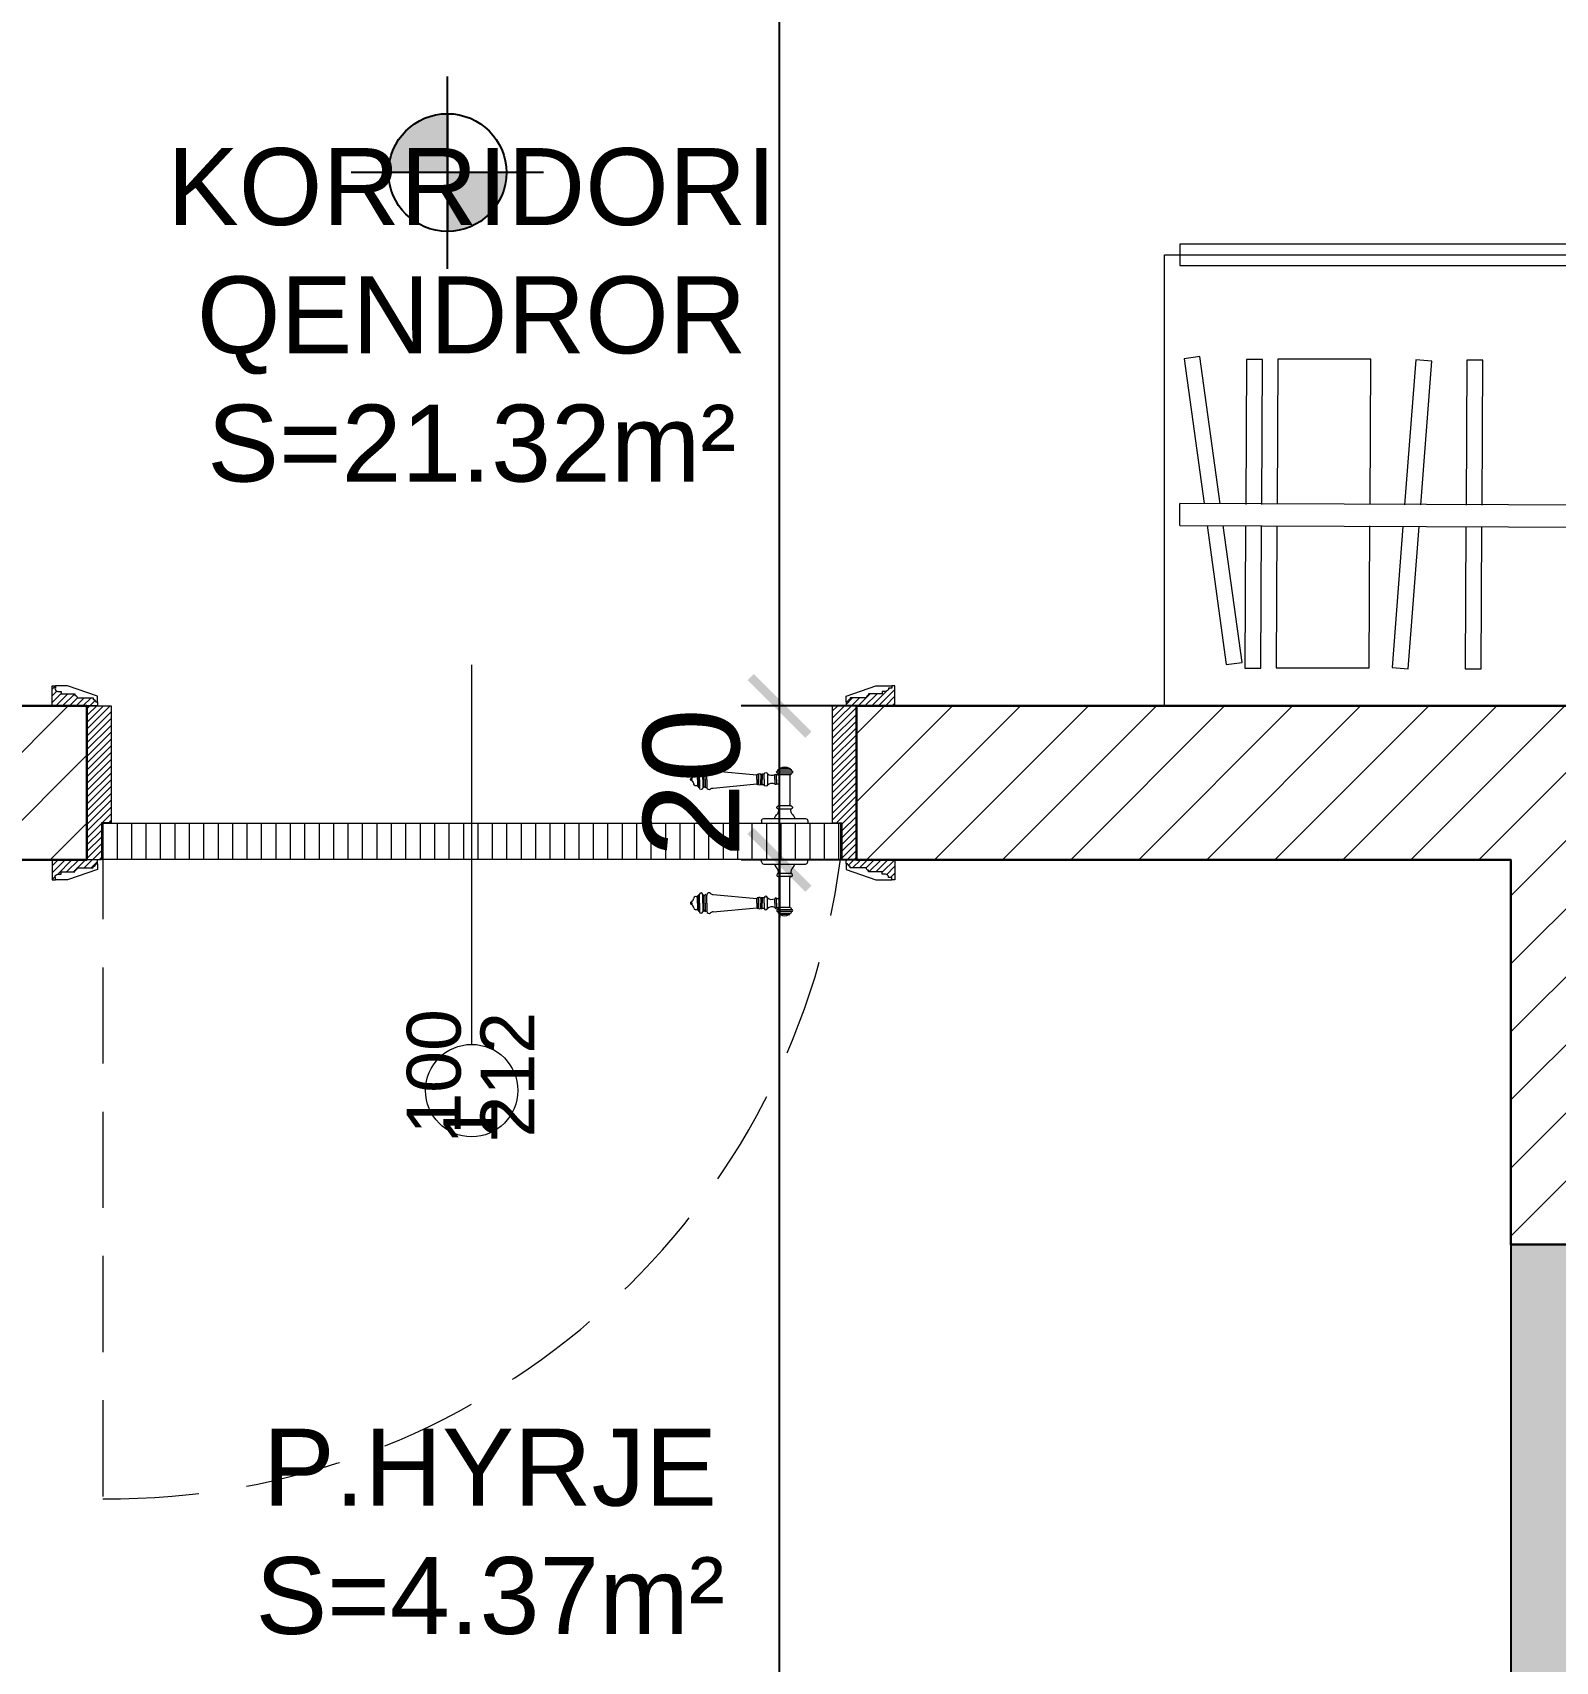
# Model space of a CAD drawing. Header units: centimetres. Extents: x 111832 to 117233, y -55119 to -48329.
# Drawn here: x 113667.3 to 113865.2, y -51586.5 to -51374.9 of the extents above; entities that cross this region are included whole.
import ezdxf

# ---------------------------------------------------------------- set-up
doc = ezdxf.new("R2010")
doc.units = ezdxf.units.CM
doc.header["$LTSCALE"] = 50
doc.header["$MEASUREMENT"] = 0
doc.linetypes.add('CACHE', pattern=[0.375, 0.25, -0.125])
doc.linetypes.add('CONTINU', pattern=[0])
doc.layers.get('0').update_dxf_attribs({"color": 8})
for name, color, linetype in [('BETON COUPE', 3, 'CONTINU'), ('BETON TRAME', 252, 'Continuous'), ('COTE 50ème', 1, 'Continuous'), ('NIVEAU', 170, 'Continuous')]:
    doc.layers.add(name, color=color, linetype=linetype)
doc.layers.add('DEMOL', color=7, linetype='Continuous', lineweight=60, true_color=0xe6ac00)
for name, color, linetype, lineweight in [('door', 44, 'Continuous', 5), ('MACONNERIE COUPE', 7, 'Continuous', 30), ('MACONNERIE HACHURE', 253, 'Continuous', 13), ('mobilimi', 8, 'Continuous', 9)]:
    doc.layers.add(name, color=color, linetype=linetype, lineweight=lineweight)
doc.styles.add('GENERATED_STYLE_1', font='arial.ttf')
doc.styles.add('RS_TEXT_1.50', font='arial.ttf', dxfattribs={"height": 12.5})
doc.styles.add('RS_TXT_50', font='arial.ttf', dxfattribs={"height": 12.5})
doc.dimstyles.new('RS_50CM_LINEAIRE', dxfattribs={"dimscale": 5, "dimtxt": 12.5, "dimasz": 1.5, "dimexe": 1, "dimexo": 2.5, "dimgap": 1, "dimtad": 1, "dimdec": 1, "dimrnd": 0.5, "dimdsep": 46, "dimtxsty": 'RS_TXT_50', "dimblk1": 'ARCHTICK', "dimblk2": 'ARCHTICK', "dimsah": 1, "dimcen": 2.5, "dimdle": 1, "dimclrt": 4, "dimadec": 0, "dimazin": 2, "dimtfac": 1, "dimtdec": 1, "dimtix": 1, "dimtmove": 2, "dimatfit": 3, "dimfxl": 1, "dimtolj": 1, "dimtzin": 0, "dimarcsym": 0})

# ---------------------------------------------------------------- blocks, each defined once
blk = doc.blocks.new('door900')
at = {"color": 0}
for p, q in [((-9.285499723176144, 67.71276434045467), (9.285499723176144, 67.71276434045467)), ((9.285499723176144, 65.21276434045467), (-9.285499723176144, 65.21276434045467)), ((-6.785499723181601, 71.4627643404474), (-6.785499723177054, 70.21276434045285)), ((-5.535499723177054, 71.46276434045285), (-6.785499723181601, 71.4627643404474)), ((-6.785499723177054, 70.21276434045285), (6.785499723176144, 70.21276434045285)), ((-5.535499723177054, 71.46276434045285), (5.535499723177054, 71.46276434045285)), ((5.535499723177054, 71.46276434045285), (6.785499723171597, 71.4627643404474)), ((6.785499723171597, 71.4627643404474), (6.785499723176144, 70.21276434045285)), ((22.50000000000728, 63.82744621770325), (22.50000000000273, 49.82129790567888)), ((26.50000000000273, 56.82437206168288), (26.50000000000273, 63.8274462176978)), ((26.50000000000273, 63.8274462176978), (29.08375511653867, 63.82744621770325)), ((26.50000000000273, 63.8274462176978), (29.08375511653867, 63.82744621770325)), ((29.08375511653867, 63.82744621770325), (29.08375511653867, 62.8005675992199)), ((92.83399291284786, 68.11265004267989), (36.19126959046116, 62.80056759921536)), ((101.2130467468287, 67.32395984730283), (103.2130467468187, 67.97362984738811)), ((101.2130467468232, 56.82437206167833), (101.2130467468287, 67.32395984730283)), ((103.2130467468187, 67.97362984738811), (103.2130467468187, 67.74015826514551)), ((103.2130467468296, 56.82437206168834), (103.2130467468187, 67.97362984738811)), ((106.5262847616641, 67.97362984738811), (105.4738921911639, 67.32146131955597)), ((105.4738921911685, 56.82437206168288), (105.4738921911639, 67.32146131955597)), ((106.526284761675, 56.82437206168834), (106.5262847616641, 67.97362984738811)), ((110.7262847616867, 67.97362984739812), (111.7786773322086, 67.32146131956688)), ((110.7262847616767, 56.82437206167833), (110.7262847616867, 67.97362984739812)), ((111.7786773322032, 56.82437206168288), (111.7786773322086, 67.32146131956688)), ((111.7786773322086, 66.15403410790532), (113.278677332205, 66.15403410789986)), ((113.2786773322096, 56.82437206168834), (113.278677332205, 66.15403410789986)), ((-6.785499723177054, 62.71276434045649), (-6.785499723181601, 24.02241026324737)), ((-6.785499723177054, 62.71276434045649), (6.785499723176144, 62.71276434045649)), ((8.736337378351891, 62.71276434045103), (6.785499723176144, 62.71276434045649)), ((6.785499723145222, 49.08812644161208), (6.785499723150679, 24.022410272446)), ((8.736337378351891, 50.93597978290563), (8.652516908218786, 50.93597978291109)), ((10.53549972317978, 56.82437206168834), (10.53549972316978, 62.54915016591258)), ((10.53549972317978, 56.82437206168834), (10.53549972316978, 51.09959395744409)), ((12.73509367235602, 56.82437206168288), (12.73509367235602, 62.54915015437291)), ((12.73509367235602, 56.82437206168288), (12.73509367235056, 51.09959396899831)), ((26.50000000000273, 56.82437206168288), (26.50000000000273, 49.82129790566796)), ((26.50000000000273, 49.82129790566796), (29.08375511653867, 49.82129790567342)), ((26.50000000000273, 49.82129790566796), (29.08375511653867, 49.82129790567342)), ((29.08375511653412, 62.80054264028513), (29.08375511652866, 56.82437206167833)), ((29.08375511653867, 50.84822637988691), (29.08375511652866, 56.82437206167833)), ((29.08375511653867, 50.84817652415768), (29.08375511653867, 49.82129790567342)), ((29.08375511653867, 49.82129790567342), (29.08375511653867, 49.82129790567342)), ((31.13751235350628, 62.8005675992199), (31.13751235349628, 56.82437206167833)), ((31.13751235350628, 50.84817652415768), (31.13751235349628, 56.82437206167833)), ((34.13751235349355, 56.82437206168288), (34.13751235349355, 62.80056759921536)), ((34.13751235349355, 62.80056759921536), (34.13751235349355, 56.82437206168288)), ((34.13751235349355, 50.84817652415222), (34.13751235349355, 56.82437206168288)), ((34.13751235349355, 56.82437206168288), (34.13751235349355, 50.84817652415222)), ((36.19126959046207, 56.82437206168288), (36.19126959046116, 62.80056759921536)), ((36.19126959046207, 56.82437206168288), (36.19126959046207, 50.84817652415222)), ((92.83399291284786, 45.53609408068587), (36.19126959046207, 50.84817652415222)), ((101.2130467468232, 56.82437206167833), (101.2130467468241, 46.32478427606839)), ((101.2130467468241, 46.32478427606839), (103.2130467468187, 45.67511427596855)), ((103.2130467468296, 56.82437206168834), (103.2130467468296, 46.27179018377865)), ((103.2130467468241, 45.90858585822571), (103.2130467468187, 45.67511427596855)), ((105.4738921911685, 56.82437206168288), (105.4738921911739, 46.32728280380979)), ((106.5262847616641, 45.67511427596855), (105.4738921911639, 46.3272828038007)), ((106.526284761675, 56.82437206168834), (106.5262847616641, 45.67511427596855)), ((110.7262847616767, 56.82437206167833), (110.7262847616867, 45.67511427597856)), ((110.7262847616867, 45.67511427597856), (111.7786773321977, 46.3272828038007)), ((111.7786773322032, 56.82437206168288), (111.7786773321977, 46.3272828038007)), ((111.7786773321977, 47.49471001546044), (113.278677332205, 47.4947100154659)), ((113.2786773322096, 56.82437206168834), (113.278677332205, 47.4947100154659)), ((120.5213133279221, 56.82437206168834), (120.5213133279176, 58.61525340795743)), ((120.5213133279221, 56.82437206168834), (120.5213133279176, 55.03349071541015)), ((-8.347589395106297, 22.32241484753104), (8.347589395120849, 22.32241484753649)), ((-30.00000000001, 2.999999999992724), (-30, 0)), ((30, 0), (-30, 0)), ((27.00000000000728, 5.999999999996362), (-27.00000000000273, 5.999999999990905)), ((-8.34758939510084, 18.32241484753649), (8.347589395116302, 18.32241484753104)), ((30, 3.000000000003638), (30, 0))]:
    blk.add_line(p, q, dxfattribs=at)
for centre, radius, start, end in [((-9.285499723181601, 66.46276434044921), 1.25, 89.99999999978505, 269.999999999785), ((-6.780470553868327, 67.70773517114685), 2.505034217662288, 90.11502851643604, 179.8849714834727), ((-6.78047055387924, 65.2177935097634), 2.505034217662288, 180.1150285164751, 269.8849714836356), ((-5.456968210637569e-12, 64.00637802466008), 9.286520019667458, 53.41040895575896, 126.5895910440119), ((6.78047055387924, 67.70773517114685), 2.505034217662288, 0.1150285164751444, 89.8849714836356), ((6.780470553868327, 65.2177935097634), 2.505034217662288, 270.115028516436, 359.8849714834727), ((9.285499723170688, 66.46276434045012), 1.25, 269.999999999785, 89.99999999978505), ((11.63529669775016, 62.54894713004069), 1.099796993323537, 0.01057695158339848, 179.9894230482082), ((16.66680270235247, 70.45103467341323), 8.825990864717637, 243.5466239786049, 311.3694125343657), ((24.49999999999181, 63.68243879618421), 2.00524989771637, 4.146900324439023, 175.8530996751424), ((30.11063373501747, 62.80056759920444), 1.026878618482442, 2.605510395054913e-10, 180.0013926094545), ((32.63751235349264, 62.80056759920444), 1.476195537529748, 2.08440831604393e-10, 180.0000000002084), ((35.1643909719678, 62.80056759920444), 1.026878618482442, 2.605510395054913e-10, 180.0000000001563), ((93.11027009681675, 72.50099817818409), 4.397036324698803, 266.3975847269235, 315.6468331343461), ((98.32222912450288, 67.40540978926765), 2.891964837015649, 358.386095489135, 135.6468331343461), ((104.3486079428685, 67.55855610236722), 1.149990684957992, 170.9140341490689, 348.1019404226767), ((108.6262847616754, 67.97362984739266), 2.100000000000364, 2.605510395054913e-10, 180.0000000001563), ((115.4725163505027, 62.46684932231983), 2.84333672994199, 13.45677407025953, 140.4952640486832), ((8.694427143283065, 49.02651834437074), 1.909921321166609, 88.7426328451294, 178.151496427214), ((8.635037403286333, 64.85851658830143), 2.148142079592287, 272.7029005254295, 297.6142481870546), ((8.635037403281785, 48.79022753504978), 2.148142079592287, 62.38575181249673, 87.29709947475273), ((9.97577731706042, 62.51285914865912), 0.5608976825121981, 3.709724643179862, 127.9634190973393), ((9.975777317054963, 51.13588497471392), 0.5608976825121981, 232.0365809029687, 356.2902753571334), ((11.63529669775562, 51.09979699332143), 1.099796993323537, 180.0105769515834, 359.9894230482082), ((16.66680270234701, 43.19770944994889), 8.825990864716415, 48.63058746577654, 116.4533760212786), ((24.49999999999272, 49.96630532717245), 2.005249897716403, 184.146900324439, 355.8530996751423), ((30.11063373502748, 50.84817652415222), 1.026878618482442, 179.9972182470965, 1.563306237032948e-10), ((32.63751235349173, 50.84817652414222), 1.476195537529748, 180.0000000002084, 2.08440831604393e-10), ((32.63751235349264, 62.80056759920444), 1.476195537529748, 1.563306237032948e-10, 2.08440831604393e-10), ((35.16439097197781, 50.84817652415222), 1.026878618482442, 180.0000000002605, 1.563306237032948e-10), ((93.11027009681129, 41.14774594518803), 4.397036324698803, 44.35316686586579, 93.60241527341134), ((98.32222912449743, 46.24333433410538), 2.891964837015649, 224.3531668658658, 1.613904511125605), ((104.3486079428585, 46.09018802098035), 1.149990684957992, 11.89805957753534, 189.0859658506142), ((108.6262847616699, 45.67511427597856), 2.100000000000364, 180.0000000002605, 1.563306237032948e-10), ((115.4725163505072, 51.18189480104229), 2.84333672994199, 219.5047359509873, 346.5432259293108), ((127.8975216528715, 65.18161544661871), 9.87550300875637, 191.9991449855419, 221.6757422700475), ((127.897521652877, 48.46712867674432), 9.87550300875637, 138.3242577299524, 168.0008550146164), ((120.5213133279121, 56.82437206167924), 1.790881346270908, 2.08440831604393e-10, 89.99999999978505), ((120.5213133279121, 56.82437206167924), 1.790881346270908, 269.999999999785, 2.08440831604393e-10), ((-8.347589395116302, 20.32241484752649), 2, 89.99999999978505, 269.999999999785), ((-8.49866074786405, 24.02891431885291), 1.713173371042532, 275.0590375105622, 359.7824762931518), ((8.498660747859503, 24.02891431884746), 1.713173371042532, 180.2175237064833, 264.9409624892886), ((8.347589395110845, 20.32241484753104), 2, 269.999999999785, 89.99999999978505), ((-26.99999999999727, 3.000000000003638), 3, 89.99999999978505, 180.0000000002084), ((-6.785499723181601, 6.000000000001819), 6, 130.5908474624641, 180.0000000002084), ((-16.56700278083463, 16.56475492574646), 8.405243887357722, 314.3689481486097, 12.07047553649747), ((16.56700278082462, 16.56475492575555), 8.405243887357722, 167.9295244636608, 225.6310518517308), ((6.785499723170688, 6.000000000001819), 6, 2.08440831604393e-10, 49.40915253775632), ((26.99999999999181, 2.999999999989086), 3, 2.08440831604393e-10, 89.99999999978505)]:
    blk.add_arc(centre, radius, start, end, dxfattribs=at)
blk = doc.blocks.new('NIVEAU')
for p, q in [((0, 7.65), (0, -7.65)), ((7.65, 0), (-7.65, 0))]:
    blk.add_line(p, q)
at = {"const_width": 7.65}
for points in [[(0, 3.825, 0.414213562373095), (-3.825, 0)], [(0, -3.825, 0.414213562373095), (3.825, 0)]]:
    blk.add_lwpolyline(points, format="xyb", dxfattribs=at)
blk.add_circle((0, 0), 7.65)
blk = doc.blocks.new('_ArchTick')
at = {"color": 0, "linetype": 'ByBlock', "const_width": 0.15}
blk.add_lwpolyline([(-0.5, -0.5), (0.5, 0.5)], dxfattribs=at)
blk = doc.blocks.new('*D977')
at = {"layer": 'COTE 50ème', "color": 0, "lineweight": -2, "ltscale": 0.5, "transparency": 16777216}
for p, q in [((113764.3616299088, -51992.36234430717), (113764.3616299088, -51477.36235682413)), ((113789.6414026374, -51482.36235682413), (113759.3616299088, -51482.36235682413)), ((113753.3380944423, -51987.36234430717), (113769.3616299088, -51987.36234430717))]:
    blk.add_line(p, q, dxfattribs=at)
at = {"layer": 'Defpoints', "color": 0, "ltscale": 0.5, "transparency": 16777216}
for p in [(113764.3616299088, -51482.36235682413), (113802.1414026374, -51482.36235682413), (113740.8380944423, -51987.36234430717)]:
    blk.add_point(p, dxfattribs=at)
at = {"layer": 'COTE 50ème', "color": 0, "lineweight": -2, "ltscale": 0.5, "transparency": 16777216, "xscale": 7.5, "yscale": 7.5, "zscale": 7.5}
for p, rotation in [((113764.3616299088, -51482.36235682413), 90), ((113764.3616299088, -51987.36234430717), 270)]:
    blk.add_blockref('_ArchTick', p, dxfattribs=dict(at, rotation=rotation))
at = {"layer": 'COTE 50ème', "color": 4, "ltscale": 0.5, "transparency": 16777216, "insert": (113752.9794675622, -51734.86235056567), "char_height": 12.5, "attachment_point": 5, "rotation": 90, "style": 'RS_TXT_50'}
blk.add_mtext('\\A1;505', dxfattribs=at)
blk = doc.blocks.new('*D978')
at = {"layer": 'COTE 50ème', "color": 0, "lineweight": -2, "ltscale": 0.5, "transparency": 16777216}
for p, q in [((113764.3616299088, -51462.36235682413), (113764.3616299088, -51454.86235682413)), ((113789.6414026374, -51462.36235682413), (113759.3616299088, -51462.36235682413)), ((113764.3616299088, -51482.36235682413), (113764.3616299088, -51462.36235682413)), ((113789.6414026374, -51482.36235682413), (113759.3616299088, -51482.36235682413)), ((113764.3616299088, -51482.36235682413), (113764.3616299088, -51489.86235682413))]:
    blk.add_line(p, q, dxfattribs=at)
at = {"layer": 'Defpoints', "color": 0, "ltscale": 0.5, "transparency": 16777216}
for p in [(113764.3616299088, -51462.36235682413), (113802.1414026374, -51462.36235682413), (113802.1414026374, -51482.36235682413)]:
    blk.add_point(p, dxfattribs=at)
at = {"layer": 'COTE 50ème', "color": 0, "lineweight": -2, "ltscale": 0.5, "transparency": 16777216, "xscale": 7.5, "yscale": 7.5, "zscale": 7.5}
for p, rotation in [((113764.3616299088, -51462.36235682413), 270), ((113764.3616299088, -51482.36235682413), 90)]:
    blk.add_blockref('_ArchTick', p, dxfattribs=dict(at, rotation=rotation))
at = {"layer": 'COTE 50ème', "color": 4, "ltscale": 0.5, "transparency": 16777216, "insert": (113752.9794675623, -51472.36235682415), "char_height": 12.5, "attachment_point": 5, "rotation": 90, "style": 'RS_TXT_50'}
blk.add_mtext('\\A1;20', dxfattribs=at)
blk = doc.blocks.new('*D979')
at = {"layer": 'COTE 50ème', "color": 0, "lineweight": -2, "ltscale": 0.5, "transparency": 16777216}
for p, q in [((113764.3616299089, -51467.36235682413), (113764.3616299089, -51187.36234430718)), ((113762.172098324, -51192.36234430718), (113769.3616299089, -51192.36234430718)), ((113789.6414026374, -51462.36235682413), (113759.3616299089, -51462.36235682413))]:
    blk.add_line(p, q, dxfattribs=at)
at = {"layer": 'Defpoints', "color": 0, "ltscale": 0.5, "transparency": 16777216}
for p in [(113749.672098324, -51192.36234430718), (113764.3616299089, -51192.36234430718), (113802.1414026374, -51462.36235682413)]:
    blk.add_point(p, dxfattribs=at)
at = {"layer": 'COTE 50ème', "color": 0, "lineweight": -2, "ltscale": 0.5, "transparency": 16777216, "xscale": 7.5, "yscale": 7.5, "zscale": 7.5}
for p, rotation in [((113764.3616299089, -51192.36234430718), 90), ((113764.3616299089, -51462.36235682413), 270)]:
    blk.add_blockref('_ArchTick', p, dxfattribs=dict(at, rotation=rotation))
at = {"layer": 'COTE 50ème', "color": 4, "ltscale": 0.5, "transparency": 16777216, "insert": (113752.9794675623, -51327.36235056567), "char_height": 12.5, "attachment_point": 5, "rotation": 90, "style": 'RS_TXT_50'}
blk.add_mtext('\\A1;270', dxfattribs=at)

msp = doc.modelspace()

# ---------------------------------------------------------------- hatches: boundary and pattern name
at = {"layer": 'BETON TRAME', "transparency": 33554559}
h = msp.add_hatch(color=256, dxfattribs=at)
h.dxf.hatch_style = 1
h.paths.add_polyline_path([(113494.3671016337, -51297.362359276), (113459.3671016337, -51297.362359276), (113459.3671016337, -50822.36234430716), (113989.3671016337, -50822.36234430716), (113989.3671016337, -51297.362359276), (113954.3671016337, -51297.362359276), (113954.3671016337, -50862.36234430716), (113744.3671016337, -50862.36234430716), (113744.3671016337, -51192.36234430716), (113704.3671016337, -51192.36234430716), (113704.3671016337, -50862.36234430716), (113494.3671016337, -50862.36234430716)])
h.paths.add_polyline_path([(113859.3671016337, -52037.36234430714), (113884.3671016337, -52037.36234430714), (113884.3671016337, -51532.36234430716), (113859.3671016337, -51532.36234430716)])
h.paths.add_polyline_path([(113564.3671016337, -52037.36234430716), (113589.3671016337, -52037.36234430716), (113589.3671016337, -51532.36234430716), (113564.3671016337, -51532.36234430716)])
h.paths.add_polyline_path([(113994.3670893612, -52012.36234430714), (113884.3671016337, -52012.36234430714), (113884.3671016337, -52037.36234430714), (113994.3670893612, -52037.36234430714)])
h.paths.add_polyline_path([(114454.3669292695, -52012.36234430716), (114354.3669283009, -52012.36234430716), (114354.3669283009, -52037.36234430716), (114454.3669292695, -52037.36234430716)])
h.paths.add_polyline_path([(114694.3668654358, -51947.36234430716), (114719.3668654358, -51947.36234430716), (114719.3668654358, -52037.36234430716), (114694.3668654358, -52037.36234430716)])
h.paths.add_polyline_path([(114719.3675878433, -51527.36226781471), (114694.3675878433, -51527.36226781471), (114694.3680740529, -51670.47383722496), (114719.3680740529, -51670.47383722496)])
h.paths.add_polyline_path([(114719.3680740528, -51207.36229019619), (114694.3680740528, -51207.36229019619), (114694.3680740528, -51347.36226781471), (114719.3680740528, -51347.36226781471)])
h.paths.add_polyline_path([(114719.3671020903, -50960.36234330089), (114639.367473248, -50960.36234430716), (114639.367473248, -50985.36234330089), (114694.3671020903, -50985.36234330089), (114694.3671020903, -51012.36234821803), (114719.3671020903, -51012.36234821803)])
h.paths.add_polyline_path([(114354.3669283009, -50960.36234430716), (114284.3671016337, -50960.36234430716), (114284.3671016337, -50985.36234430716), (114354.3669283009, -50985.36234430716)])
h.paths.add_polyline_path([(114199.3671016337, -50960.36234430714), (114184.3671016337, -50960.36234430714), (114184.3671016337, -50985.36234430714), (114199.3671016337, -50985.36234430714)])
h.paths.add_polyline_path([(113249.2557005955, -50960.36234430716), (113264.3671016337, -50960.36234430716), (113264.3671016337, -50985.36234430716), (113249.2557005955, -50985.36234430716)])
h.paths.add_polyline_path([(113094.3672749666, -50960.36234430716), (113164.3671016338, -50960.36234430716), (113164.3671016338, -50985.36234430716), (113094.3672749666, -50985.36234430716)])
h.paths.add_polyline_path([(112729.3671011772, -50960.36234330089), (112809.3667300195, -50960.36234430716), (112809.3667300195, -50985.36234330089), (112754.3671011772, -50985.36234330089), (112754.3671011772, -51032.3623266561), (112729.3671011772, -51032.3623266561)])
h.paths.add_polyline_path([(112729.3661292147, -51207.36229019619), (112754.3661292147, -51207.36229019619), (112754.3661292147, -51347.36226781471), (112729.3661292147, -51347.36226781471)])
h.paths.add_polyline_path([(112754.3673378317, -51947.36234430716), (112729.3673378317, -51947.36234430716), (112729.3673378317, -52037.36234430716), (112754.3673378317, -52037.36234430716)])
h.paths.add_polyline_path([(112994.3672759352, -52012.36233969797), (112994.367273998, -52037.36233964043), (113094.3672749666, -52037.36234430716), (113094.3672749666, -52012.3623442496)])
h.paths.add_polyline_path([(113564.3671016338, -52012.36234430714), (113454.3671139063, -52012.36234430714), (113454.3671139063, -52037.36234430714), (113564.3671016338, -52037.36234430714)])
h.paths.add_polyline_path([(112729.3666154242, -51527.36226781471), (112754.3666154242, -51527.36226781471), (112754.3661292146, -51670.47383722496), (112729.3661292146, -51670.47383722496)])
h.paths.add_polyline_path([(112919.3671016336, -51587.36214723359), (112979.3671016336, -51587.36214723359), (112979.3671016336, -51612.36214723359), (112919.3671016336, -51612.36214723359)])
h.paths.add_polyline_path([(113104.3671016338, -51587.36234434071), (113164.3671016338, -51587.36234434071), (113164.3671016338, -51612.36234434071), (113104.3671016338, -51612.36234434071)])
h.paths.add_polyline_path([(114344.3671016337, -51587.36234434071), (114284.3671016337, -51587.36234434071), (114284.3671016337, -51612.36234434071), (114344.3671016337, -51612.36234434071)])
h.paths.add_polyline_path([(114529.3671016338, -51587.36214723359), (114469.3671016338, -51587.36214723359), (114469.3671016338, -51612.36214723359), (114529.3671016338, -51612.36214723359)])
at = {"layer": 'door'}
h = msp.add_hatch(dxfattribs=at)
h.set_pattern_fill('ANSI31', color=256, scale=5, angle=1080)
h.set_pattern_definition([(44.99999999999989, (-32414.89033388675, 2095.180597459235), (-0.4419417382415918, 0.4419417382415926), [])])
edge = h.paths.add_edge_path()
edge.add_line((113670.6147208273, -51460.47663087287), (113671.0337684463, -51460.47663087287))
edge.add_line((113671.0337684463, -51460.47663087287), (113671.0337684463, -51460.79091658714))
edge.add_line((113671.0337684463, -51460.79091658714), (113672.7956732082, -51460.79091658714))
edge.add_line((113672.7956732082, -51460.79091658714), (113672.7956732082, -51461.00044039666))
edge.add_arc((113672.7956732082, -51461.31472611096), 0.3142857142956927, 0, 90, ccw=False)
edge.add_line((113673.1099589225, -51461.31472611096), (113675.2051970178, -51461.31472611096))
edge.add_line((113675.2051970178, -51461.31472611096), (113675.2051970178, -51461.52424992048))
edge.add_arc((113675.2051970178, -51461.83853563476), 0.3142857142811408, 2.65288235823391e-09, 90.00000000265288, ccw=False)
edge.add_line((113675.5194827321, -51461.83853563474), (113675.7290065415, -51461.83853563474))
edge.add_line((113675.7290065415, -51461.83853563474), (113675.7290065415, -51462.36234515859))
edge.add_line((113675.7290065415, -51462.36234515859), (113669.8670969947, -51462.36234327662))
edge.add_line((113669.8670969947, -51462.36234327662), (113669.8670969947, -51459.74329565756))
edge.add_line((113669.8670969947, -51459.74329565756), (113670.2766255892, -51459.74329753953))
edge.add_line((113670.2766255892, -51459.74329753953), (113670.2766255892, -51460.0575832538))
edge.add_line((113670.2766255892, -51460.0575832538), (113670.1956732082, -51460.0575832538))
edge.add_arc((113670.6147208273, -51460.05758325382), 0.419047619056073, 179.9999999980103, 269.9999999980104)
h.paths.add_polyline_path([(113674.3671016337, -51462.36234515859), (113677.5099587766, -51462.36234515859), (113677.5099590713, -51477.54330736495), (113676.2528162141, -51477.54330736495), (113676.2528162141, -51482.36235498398), (113674.3671019284, -51482.36235498398)])
edge = h.paths.add_edge_path()
edge.add_line((113670.614720976, -51484.2480692697), (113671.0337685951, -51484.2480692697))
edge.add_line((113671.0337685951, -51484.2480692697), (113671.0337685951, -51483.93378355543))
edge.add_line((113671.0337685951, -51483.93378355543), (113672.795673357, -51483.93378355543))
edge.add_line((113672.795673357, -51483.93378355543), (113672.795673357, -51483.72425974591))
edge.add_arc((113672.795673357, -51483.40997403162), 0.3142857142956927, 270, 360)
edge.add_line((113673.1099590713, -51483.40997403162), (113675.2051971665, -51483.40997403162))
edge.add_line((113675.2051971665, -51483.40997403162), (113675.2051971665, -51483.2004502221))
edge.add_arc((113675.2051971665, -51482.88616450781), 0.3142857142811408, 269.9999999973471, 359.9999999973471)
edge.add_line((113675.5194828808, -51482.88616450783), (113675.7290066903, -51482.88616450783))
edge.add_line((113675.7290066903, -51482.88616450783), (113675.7290066903, -51482.36235498398))
edge.add_line((113675.7290066903, -51482.36235498398), (113669.8670971435, -51482.36235686595))
edge.add_line((113669.8670971435, -51482.36235686595), (113669.8670971435, -51484.98140448501))
edge.add_line((113669.8670971435, -51484.98140448501), (113670.276625738, -51484.98140260304))
edge.add_line((113670.276625738, -51484.98140260304), (113670.276625738, -51484.66711688877))
edge.add_line((113670.276625738, -51484.66711688877), (113670.195673357, -51484.66711688877))
edge.add_arc((113670.6147209761, -51484.66711688876), 0.419047619056073, 90.00000000198958, 180.0000000019897, ccw=False)
h = msp.add_hatch(dxfattribs=at)
h.set_pattern_fill('ANSI31', color=256, scale=5, angle=1080)
h.set_pattern_definition([(44.99999999999989, (-32422.89033376539, 2095.180598651328), (-0.4419417382415918, 0.4419417382415926), [])])
h.paths.add_polyline_path([(113774.3671014859, -51462.36233801415), (113771.224244343, -51462.36233801415), (113771.2242445736, -51477.54330855704), (113772.4813874308, -51477.54330855704), (113772.4813874308, -51482.36235617608), (113774.3671017165, -51482.36235617608)])
edge = h.paths.add_edge_path()
edge.add_line((113778.1194828043, -51460.47662372843), (113777.7004351854, -51460.47662372843))
edge.add_line((113777.7004351854, -51460.47662372843), (113777.7004351854, -51460.7909094427))
edge.add_line((113777.7004351854, -51460.7909094427), (113775.9385304234, -51460.7909094427))
edge.add_line((113775.9385304234, -51460.7909094427), (113775.9385304234, -51461.00043325222))
edge.add_arc((113775.9385304234, -51461.31471896652), 0.3142857142956927, 90, 180)
edge.add_line((113775.6242447091, -51461.31471896652), (113773.5290066139, -51461.31471896652))
edge.add_line((113773.5290066139, -51461.31471896652), (113773.5290066139, -51461.52424277604))
edge.add_arc((113773.5290066139, -51461.83852849032), 0.3142857142811408, 89.99999999734712, 179.9999999973471)
edge.add_line((113773.2147208996, -51461.83852849031), (113773.0051970901, -51461.83852849031))
edge.add_line((113773.0051970901, -51461.83852849031), (113773.0051970901, -51462.36233801415))
edge.add_line((113773.0051970901, -51462.36233801415), (113779.3671066369, -51462.36233613218))
edge.add_line((113779.3671066369, -51462.36233613218), (113779.3671066369, -51459.74328851313))
edge.add_line((113779.3671066369, -51459.74328851313), (113778.9575780425, -51459.7432903951))
edge.add_line((113778.9575780425, -51459.7432903951), (113778.9575780425, -51460.05757610936))
edge.add_line((113778.9575780425, -51460.05757610936), (113778.5385304234, -51460.05757610936))
edge.add_arc((113778.1194828044, -51460.05757610935), 0.4190476190851768, 269.99999999801037, 359.99999999801037, ccw=False)
edge = h.paths.add_edge_path()
edge.add_line((113778.119482889, -51484.24807046179), (113777.70043527, -51484.24807046179))
edge.add_line((113777.70043527, -51484.24807046179), (113777.70043527, -51483.93378474753))
edge.add_line((113777.70043527, -51483.93378474753), (113775.9385305081, -51483.93378474753))
edge.add_line((113775.9385305081, -51483.93378474753), (113775.9385305081, -51483.724260938))
edge.add_arc((113775.9385305081, -51483.40997522371), 0.3142857142956927, 180, 270, ccw=False)
edge.add_line((113775.6242447938, -51483.40997522371), (113773.5290066986, -51483.40997522371))
edge.add_line((113773.5290066986, -51483.40997522371), (113773.5290066986, -51483.20045141419))
edge.add_arc((113773.5290066986, -51482.88616569991), 0.3142857142811408, 180.0000000026529, 270.0000000026529, ccw=False)
edge.add_line((113773.2147209843, -51482.88616569992), (113773.0051971748, -51482.88616569992))
edge.add_line((113773.0051971748, -51482.88616569992), (113773.0051971748, -51482.36235617608))
edge.add_line((113773.0051971748, -51482.36235617608), (113779.3671067216, -51482.36235805805))
edge.add_line((113779.3671067216, -51482.36235805805), (113779.3671067216, -51484.9814056771))
edge.add_line((113779.3671067216, -51484.9814056771), (113778.9575781272, -51484.98140379513))
edge.add_line((113778.9575781272, -51484.98140379513), (113778.9575781272, -51484.66711808086))
edge.add_line((113778.9575781272, -51484.66711808086), (113778.5385305081, -51484.66711808086))
edge.add_arc((113778.119482889, -51484.66711808088), 0.4190476190851768, 1.989662483318153e-09, 90.00000000198968)
h = msp.add_hatch(dxfattribs=at)
h.set_pattern_fill('ANSI31', color=256, scale=15, angle=584.9999999999999)
h.set_pattern_definition([(270, (161085.8247384024, 46142.61303898417), (1.875, -1.358785974253029e-15), [])])
h.paths.add_polyline_path([(113676.4623400237, -51477.59568831732), (113772.2718638415, -51477.59568950941), (113772.2718638415, -51482.3099752237), (113676.4623400237, -51482.30997403161)])
at = {"layer": 'MACONNERIE HACHURE'}
h = msp.add_hatch(dxfattribs=at)
h.set_pattern_fill('ANSI31', color=256, scale=50, style=0)
h.set_pattern_definition([(45, (0, 5835.283011260326), (-4.419417382415921, 4.419417382415922), [])])
h.paths.add_polyline_path([(114184.3671016337, -50957.36234430716), (114184.3671016337, -50947.36234430716), (114284.3671016337, -50947.36234430716), (114284.3671016337, -50997.36234430716), (114184.3671016337, -50997.36234430716), (114184.3671016337, -50987.36234430716), (114269.3671016338, -50987.36234430716), (114269.3671016338, -50957.36234430716)])
h.paths.add_polyline_path([(112729.3673378317, -52037.3623351611), (112649.3668889378, -52037.3623351611), (112649.3668889378, -52012.36234430714), (112729.3673378317, -52012.36234430714)])
h.paths.add_polyline_path([(114719.3668654358, -52037.3623351611), (114799.3673143297, -52037.3623351611), (114799.3673143297, -52012.36234430714), (114719.3668654358, -52012.36234430714)])
h.paths.add_polyline_path([(114799.3672239947, -52012.36234430714), (114824.3672239947, -52012.36234430714), (114824.3672243166, -51972.36226895564), (114799.3672243166, -51972.36226895564)])
h.paths.add_polyline_path([(114694.3668654358, -51940.47383722496), (114719.3668654358, -51940.47383722496), (114719.3668654358, -51947.36234430716), (114694.3668654358, -51947.36234430716)])
h.paths.add_polyline_path([(112729.3673378317, -51940.47383722496), (112754.3673378317, -51940.47383722496), (112754.3673378317, -51947.36234430716), (112729.3673378317, -51947.36234430716)])
h.paths.add_polyline_path([(113757.3671016337, -50822.36234430716), (113757.3671016337, -50707.36234430714), (113691.3671016337, -50707.36234430714), (113691.3671016337, -50822.36234430716), (113711.3671016337, -50822.36234430716), (113711.3671016337, -50727.36234430714), (113737.3671016337, -50727.36234430714), (113737.3671016337, -50822.36234430716)])
h.paths.add_polyline_path([(113459.3671682005, -50332.36234430714), (113394.3671505836, -50332.36234430714), (113394.3670986797, -50472.36247160062), (113419.3671646964, -50472.36247160062), (113419.3671518216, -50357.36234430714), (113459.3671674555, -50357.36234564825)])
h.paths.add_polyline_path([(113989.3670998456, -50332.36234430714), (114054.3670200968, -50332.36233425514), (114054.3670200968, -50472.36246154862), (114029.367005984, -50472.36246154862), (114029.3670188589, -50357.36233425514), (113989.3671005907, -50357.36234564825)])
h.paths.add_polyline_path([(114459.367473248, -50960.36234430716), (114354.3669320262, -50960.36234430716), (114354.3669320262, -50985.36234430716), (114459.367473248, -50985.36234430716)])
h.paths.add_polyline_path([(112989.3667300195, -50960.36234430716), (113094.3672712413, -50960.36234430716), (113094.3672712413, -50985.36234430716), (112989.3667300195, -50985.36234430716)])
h.paths.add_polyline_path([(114719.3667708876, -51192.47373893796), (114694.3667782533, -51192.47373893796), (114694.367753442, -51207.36229019619), (114719.3677460763, -51207.36229019619)])
h.paths.add_polyline_path([(112649.3667869681, -50752.25092415041), (112624.3667869681, -50752.25092415041), (112624.3667883305, -50697.36372887014), (112649.3667883305, -50697.36372887014)])
h.paths.add_polyline_path([(112649.3668006036, -51007.36256077705), (112624.3668006036, -51007.36256077705), (112624.3669504073, -50937.36232117373), (112649.3669504073, -50937.36232117373)])
h.paths.add_polyline_path([(112649.3667932374, -51192.47373893796), (112624.3668006031, -51192.47373893796), (112624.3668006031, -51347.36226781471), (112649.3667932374, -51347.36226781471)])
h.paths.add_polyline_path([(112649.3668006036, -51592.36234430717), (112624.3668006036, -51592.36234430717), (112624.3667743325, -51552.36226781469), (112649.3667743325, -51552.36226781469)])
h.paths.add_polyline_path([(114799.3674418787, -50752.25092415041), (114824.3674418787, -50752.25092415041), (114824.3674406866, -50697.36372887014), (114799.3674406866, -50697.36372887014)])
h.paths.add_polyline_path([(114799.3674289351, -51007.36256077705), (114824.3674289351, -51007.36256077705), (114824.3674272214, -50937.36232117373), (114799.3674272214, -50937.36232117373)])
h.paths.add_polyline_path([(114799.3674357798, -51192.47373893796), (114824.367428414, -51192.47373893796), (114824.367428414, -51347.36226781471), (114799.3674357798, -51347.36226781471)])
h.paths.add_polyline_path([(114799.367428935, -51600.36236586859), (114824.367428935, -51600.36236586859), (114824.367428935, -51552.36226781469), (114799.367428935, -51552.36226781469)])
h.paths.add_polyline_path([(112754.3664287551, -51587.36186597944), (112919.3671016336, -51587.36214723359), (112919.3671016336, -51612.36235026801), (112754.3664287551, -51612.36206901386)])
h.paths.add_polyline_path([(112979.3671016336, -51587.36214723359), (112982.3982093743, -51587.36214723359), (112982.3982093743, -51612.36235026801), (112979.3671016336, -51612.36235026801)])
h.paths.add_polyline_path([(113077.3982093744, -51587.36234490362), (113104.3671016338, -51587.36234490362), (113104.3671016338, -51612.36234434071), (113077.3982093744, -51612.36234434071)])
h.paths.add_polyline_path([(114469.3671016338, -51587.36214723359), (114466.3359938932, -51587.36214723359), (114466.3359938932, -51612.36235026801), (114469.3671016338, -51612.36235026801)])
h.paths.add_polyline_path([(114371.3359938931, -51587.36234490362), (114344.3671016337, -51587.36234490362), (114344.3671016337, -51612.36234434071), (114371.3359938931, -51612.36234434071)])
h.paths.add_polyline_path([(114004.3671016337, -50960.36234430716), (113989.367105359, -50960.36234430716), (113989.367105359, -50985.36234430716), (114004.3671016337, -50985.36234430716)])
h.paths.add_polyline_path([(112729.3671080863, -51192.47373893796), (112754.3671007206, -51192.47373893796), (112754.3661255319, -51207.36229019619), (112729.3661328976, -51207.36229019619)])
h.paths.add_polyline_path([(113189.3670999566, -51417.36234430716), (113177.3670999566, -51417.36234430716), (113177.3670999566, -51587.43708321352), (113164.3671016338, -51587.36234434071), (113164.3671016338, -51612.36234434071), (113189.3670999567, -51612.36234434071), (113189.3670999567, -51504.36234191808), (113199.3670999567, -51504.36234191808), (113199.3670999567, -51492.36234191808), (113189.3670999567, -51492.36234191808)])
h.paths.add_polyline_path([(113177.3670999566, -51290.36234430716), (113177.3670999566, -51280.36234430716), (113189.3670999566, -51280.36234430716), (113189.3670999566, -51325.36234430716), (113177.3670999566, -51325.36234430716), (113177.3670999566, -51315.36234430716), (112754.3671016337, -51315.36234430716), (112754.3671016337, -51290.36234430716)])
h.paths.add_polyline_path([(113444.3671016337, -50960.36234430716), (113459.3670979085, -50960.36234430716), (113459.3670979085, -50985.36234430716), (113444.3671016337, -50985.36234430716)])
h.paths.add_polyline_path([(113291.3670999566, -51166.36234430716), (113313.3670999566, -51166.36234430716), (113313.3670999566, -51275.36235908582), (113459.3671016337, -51275.36235908582), (113459.3671016337, -51287.362359276), (113301.3670999566, -51287.362359276), (113301.3670999566, -51178.36234430716), (113291.3670999566, -51178.36234430716)])
h.paths.add_polyline_path([(113177.3670999566, -51188.36234430716), (113189.3670999566, -51188.36234430716), (113189.3670999566, -51178.36234458747), (113199.3670999566, -51178.36234430716), (113199.3670999566, -51166.36234430716), (113189.3670999566, -51166.36234458747), (113189.3671034738, -50997.36234430716), (113264.7671016338, -50997.36234430716), (113264.7671016338, -50987.36234430716), (113179.3671016337, -50987.36234430716), (113179.3671016337, -50957.36234430716), (113264.7671016338, -50957.36234430716), (113264.7671016338, -50947.36234430716), (113164.3671016338, -50947.36234430716), (113164.3671016338, -50987.36234430716), (113177.3670999566, -50987.36234430716)])
h.paths.add_polyline_path([(113459.3671016449, -51492.36234191808), (113459.367099142, -51397.36235777205), (113494.3670991532, -51397.36235777205), (113494.3671016116, -51553.36242259077), (113564.3671016337, -51553.36242259077), (113564.3670979085, -51565.36242259077), (113459.3671016402, -51565.36242259077), (113459.3671016402, -51504.36234191808), (113449.3671016402, -51504.36234191808), (113449.3671016402, -51492.36234191808)])
h.paths.add_polyline_path([(114454.3669292695, -52012.36235009335), (114694.3668654358, -52012.36235587952), (114694.3668654358, -52037.36234430716), (114454.3669292695, -52037.36233852098)])
h.paths.add_polyline_path([(114119.3671016338, -51737.36235587949), (114119.3671016338, -51712.36235587949), (114119.3671016337, -51712.36235587952), (114119.3671016337, -51672.3623442823), (114107.3671014513, -51672.36234433202), (114107.3671014513, -51682.36234826784), (114097.3671011406, -51682.36234826784), (114097.3671011406, -51694.362342519), (114107.3671014513, -51694.362342519), (114107.3671014513, -51842.36234254914), (113884.3671016337, -51842.36229676344), (113884.367103682, -51862.36234430714), (114107.3671016336, -51862.36234430714), (114107.3671016336, -51870.36234254914), (114119.3671016336, -51870.36234254914)])
h.paths.add_polyline_path([(114694.3671089995, -51012.36234821803), (114719.3671016337, -51012.36234821803), (114719.3671016337, -51032.36234162495), (114694.3671089995, -51032.36234162495)])
h.paths.add_polyline_path([(113311.3670999569, -51786.36230039017), (113564.3670999567, -51786.36230039017), (113564.3670979085, -51806.36234254914), (113311.3670999569, -51806.36234254914), (113311.3670999569, -51816.36234254914), (113299.3670999569, -51816.36234254914), (113299.3670999568, -51504.36234191808), (113291.3670999567, -51504.36234191808), (113291.3670999567, -51492.36234191808), (113367.3671016402, -51492.36234191808), (113367.3671016402, -51504.36234191808), (113311.3670999569, -51504.36234191808)])
h.paths.add_polyline_path([(113454.3671139063, -52012.362343303), (113311.3671016339, -52012.362343303), (113311.3671016339, -51898.362341545), (113299.3671016339, -51898.362341545), (113299.3671016339, -52012.362343303), (113274.3672747574, -52012.36234430714), (113274.3672747574, -52037.36234430716), (113454.3671139063, -52037.36234330302)])
h.paths.add_polyline_path([(113537.7004349671, -51192.36234430716), (113494.3671016337, -51192.36234430716), (113494.3671016337, -51152.36234430716), (113537.7004349671, -51152.36234430716)])
h.paths.add_polyline_path([(113704.3671016337, -51192.36234430716), (113664.3671016337, -51192.36234430716), (113664.3671016337, -51152.36234430716), (113704.3671016337, -51152.36234430716)])
h.paths.add_polyline_path([(113911.0337683004, -51192.36234430716), (113954.3671016337, -51192.36234430716), (113954.3671016337, -51152.36234430716), (113911.0337683004, -51152.36234430716)])
h.paths.add_polyline_path([(113744.3671016337, -51192.36234430716), (113784.3671016337, -51192.36234430716), (113784.3671016337, -51152.36234430716), (113744.3671016337, -51152.36234430716)])
h.paths.add_polyline_path([(113589.3671016337, -52012.36234430714), (113609.3671020808, -52012.36234430714), (113609.3671020808, -52037.36234430716), (113589.3671016337, -52037.36234430716)])
h.paths.add_polyline_path([(113977.3671016466, -51565.36252724451), (113977.3671016466, -51694.362342519), (114015.3671011406, -51694.362342519), (114015.3671011406, -51682.36234430716), (113989.3671009542, -51682.36235222852), (113989.3671012785, -51534.49607762921), (114107.3671011406, -51534.49607762921), (114107.3671011406, -51590.3623442823), (114119.3671014275, -51590.3623442823), (114119.3671014275, -51522.36234430716), (113989.3671016071, -51522.49607762921), (113989.3671017273, -51397.36235901466), (113954.3671017229, -51397.36235901466), (113954.3671016337, -51553.36242259077), (113884.3670248418, -51553.36242259077), (113884.3670878852, -51565.36252724451)])
h.paths.add_polyline_path([(112754.3671016337, -52012.36234430714), (112814.3671016337, -52012.36234430714), (112814.3671016337, -52037.36234430716), (112754.3671016337, -52037.36234430717)])
h.paths.add_polyline_path([(113709.3670739612, -52012.36234430714), (113859.3671016338, -52012.36234430714), (113859.3671016338, -52037.36234430716), (113709.3670739612, -52037.36234430716)])
h.paths.add_polyline_path([(113994.3670893612, -52012.36234430714), (114107.3671016336, -52012.36234430714), (114107.3671016336, -51952.36234254914), (114119.3671016336, -51952.36234254914), (114119.3671016336, -52012.36234430714), (114354.3669283009, -52012.36235587952), (114354.3669283009, -52037.36235587954), (113994.3670893612, -52037.36234430716)])
h.paths.add_polyline_path([(113589.3671016337, -51532.36234430716), (113589.3671016337, -51482.3623568241), (113674.3671016337, -51482.3623568241), (113674.3671016337, -51462.3623568241), (113564.3671784257, -51462.3623568241), (113564.3671784257, -51532.36234430716)])
h.paths.add_polyline_path([(113774.3671016337, -51462.3623568241), (113884.3670248418, -51462.3623568241), (113884.3670248418, -51532.36234430716), (113859.3671016338, -51532.36234430716), (113859.3671016338, -51482.3623568241), (113774.3671016337, -51482.3623568241)])

# ---------------------------------------------------------------- linework, layer by layer
at = {"layer": 'BETON COUPE'}
msp.add_lwpolyline([(113859.3671016337, -52037.36234430714), (113884.3671016337, -52037.36234430714), (113884.3671016337, -51532.36234430716), (113859.3671016337, -51532.36234430716)], close=True, dxfattribs=at)
at = {"layer": 'door'}
msp.add_line((113724.367102313, -51506.35717996661), (113724.367102313, -51457.03816830053), dxfattribs=at)
at = {"layer": 'door', "linetype": 'CACHE'}
msp.add_line((113676.4623400237, -51477.59568831732), (113676.4623400237, -51565.40520987741), dxfattribs=at)
at = {"layer": 'door'}
for points in [[(113670.6147208273, -51460.47663087287), (113671.0337684463, -51460.47663087287), (113671.0337684463, -51460.79091658714), (113672.7956732082, -51460.79091658714), (113672.7956732082, -51461.00044039666, -0.414213562373095), (113673.1099589225, -51461.31472611096), (113675.2051970178, -51461.31472611096), (113675.2051970178, -51461.52424992048, -0.4142135623730909), (113675.5194827321, -51461.83853563474), (113675.7290065415, -51461.83853563474), (113675.7290065415, -51462.36234515859), (113669.8670969947, -51462.36234327662), (113669.8670969947, -51459.74329565756), (113670.2766255892, -51459.74329753953), (113670.2766255892, -51460.0575832538), (113670.1956732082, -51460.0575832538, 0.414213562373095), (113670.6147208273, -51460.47663087287)], [(113778.1194828043, -51460.47662372843), (113777.7004351854, -51460.47662372843), (113777.7004351854, -51460.7909094427), (113775.9385304234, -51460.7909094427), (113775.9385304234, -51461.00043325222, 0.414213562373095), (113775.6242447091, -51461.31471896652), (113773.5290066139, -51461.31471896652), (113773.5290066139, -51461.52424277604, 0.4142135623730909), (113773.2147208996, -51461.83852849031), (113773.0051970901, -51461.83852849031), (113773.0051970901, -51462.36233801415), (113779.3671066369, -51462.36233613218), (113779.3671066369, -51459.74328851313), (113778.9575780425, -51459.7432903951), (113778.9575780425, -51460.05757610936), (113778.5385304234, -51460.05757610936, -0.414213562373095), (113778.1194828043, -51460.47662372843)], [(113670.614720976, -51484.2480692697), (113671.0337685951, -51484.2480692697), (113671.0337685951, -51483.93378355543), (113672.795673357, -51483.93378355543), (113672.795673357, -51483.72425974591, 0.414213562373095), (113673.1099590713, -51483.40997403162), (113675.2051971665, -51483.40997403162), (113675.2051971665, -51483.2004502221, 0.4142135623730909), (113675.5194828808, -51482.88616450783), (113675.7290066903, -51482.88616450783), (113675.7290066903, -51482.36235498398), (113669.8670971435, -51482.36235686595), (113669.8670971435, -51484.98140448501), (113670.276625738, -51484.98140260304), (113670.276625738, -51484.66711688877), (113670.195673357, -51484.66711688877, -0.414213562373095), (113670.614720976, -51484.2480692697)], [(113778.119482889, -51484.24807046179), (113777.70043527, -51484.24807046179), (113777.70043527, -51483.93378474753), (113775.9385305081, -51483.93378474753), (113775.9385305081, -51483.724260938, -0.414213562373095), (113775.6242447938, -51483.40997522371), (113773.5290066986, -51483.40997522371), (113773.5290066986, -51483.20045141419, -0.4142135623730909), (113773.2147209843, -51482.88616569992), (113773.0051971748, -51482.88616569992), (113773.0051971748, -51482.36235617608), (113779.3671067216, -51482.36235805805), (113779.3671067216, -51484.9814056771), (113778.9575781272, -51484.98140379513), (113778.9575781272, -51484.66711808086), (113778.5385305081, -51484.66711808086, 0.414213562373095), (113778.119482889, -51484.24807046179)]]:
    msp.add_lwpolyline(points, format="xyb", dxfattribs=at)
for points in [[(113675.7290067617, -51461.83853563474), (113675.7290067617, -51461.10520230143), (113671.8718639046, -51459.74329753953), (113670.2766258093, -51459.74329765391)], [(113773.0051968699, -51461.83852849031), (113773.0051968699, -51461.105195157), (113776.8623397271, -51459.7432903951), (113778.9575778223, -51459.74329050948)], [(113674.3671016337, -51462.36234515859), (113677.5099587766, -51462.36234515859), (113677.5099590713, -51477.54330736495), (113676.2528162141, -51477.54330736495), (113676.2528162141, -51482.36235498398), (113674.3671019284, -51482.36235498398), (113674.3671016337, -51462.36234515859)], [(113774.3671014859, -51462.36233801415), (113771.224244343, -51462.36233801415), (113771.2242445736, -51477.54330855704), (113772.4813874308, -51477.54330855704), (113772.4813874308, -51482.36235617608), (113774.3671017165, -51482.36235617608), (113774.3671014859, -51462.36233801415)], [(113676.4623400237, -51477.59568831732), (113772.2718638415, -51477.59568950941), (113772.2718638415, -51482.3099752237), (113676.4623400237, -51482.30997403161), (113676.4623400237, -51477.59568831732)], [(113675.7290069105, -51482.88616450783), (113675.7290069105, -51483.61949784114), (113671.8718640534, -51484.98140260304), (113670.2766259581, -51484.98140248866)], [(113773.0051969546, -51482.88616569992), (113773.0051969546, -51483.61949903323), (113776.8623398118, -51484.98140379513), (113778.957577907, -51484.98140368075)]]:
    msp.add_lwpolyline(points, dxfattribs=at)
msp.add_circle((113724.367102313, -51512.35717996661), 6, dxfattribs=at)
at = {"layer": 'door', "linetype": 'CACHE'}
msp.add_arc((113677.4235358201, -51469.73125505011), 95.67878306942063, 269.4243928790099, 352.4455561024, dxfattribs=at)
at = {"layer": 'MACONNERIE COUPE'}
for points in [[(113589.3671016337, -51532.36234430716), (113589.3671016337, -51482.3623568241), (113674.3671016337, -51482.3623568241), (113674.3671016337, -51462.3623568241), (113564.3671784257, -51462.3623568241), (113564.3671784257, -51532.36234430716)], [(113774.3671016337, -51462.3623568241), (113884.3670248418, -51462.3623568241), (113884.3670248418, -51532.36234430716), (113859.3671016338, -51532.36234430716), (113859.3671016338, -51482.3623568241), (113774.3671016337, -51482.3623568241)]]:
    msp.add_lwpolyline(points, close=True, dxfattribs=at)
at = {"layer": 'mobilimi'}
for p, q in [((113952.2279777835, -51436.60711566996), (113816.3831781482, -51436.05087411389)), ((113819.4957491558, -51436.0458242333), (113819.4869182676, -51436.04579735067)), ((113816.3831781482, -51438.92394940261), (113952.2279777835, -51439.42872921642))]:
    msp.add_line(p, q, dxfattribs=at)
for points in [[(113816.3831781482, -51405.11425093593), (113878.8670702668, -51405.11425093593), (113878.8670702668, -51402.36235683641), (113816.3831781482, -51402.36235683641)], [(113814.3670702668, -51403.73830388617), (113954.3671016461, -51403.73830388617), (113954.3671016461, -51462.36235683362), (113814.3670702668, -51462.36235683362)]]:
    msp.add_lwpolyline(points, close=True, dxfattribs=at)
for points in [[(113821.6294584794, -51436.08949496862), (113818.9933596522, -51416.96562904012), (113816.9369143814, -51417.24909646049), (113819.532538533, -51436.07933442653)], [(113827.0171342397, -51436.18058728785), (113827.1083233997, -51417.36108093135), (113825.0324573757, -51417.35102240634), (113824.9412682157, -51436.17052876283)], [(113841.0875837382, -51436.13532393318), (113841.1787728982, -51417.31581757669), (113829.1029068751, -51417.30575905167), (113829.0117177151, -51436.12526540723)], [(113847.6718011515, -51436.23221404743), (113849.1161908925, -51417.54664507121), (113847.0464748263, -51417.38665654589), (113845.5904975699, -51436.22212917436)], [(113855.6485487463, -51436.27086505652), (113855.7397379072, -51417.45135870003), (113853.6638718832, -51417.44130017501), (113853.5726827232, -51436.2608065315)], [(113816.3831781482, -51438.92394940261), (113816.3831781482, -51436.05087411389)], [(113819.9215134939, -51438.9011956368), (113822.4145141494, -51456.98694028598), (113824.4709594183, -51456.7034728656)], [(113824.4709594183, -51456.7034728656), (113822.0184334412, -51438.91135617797)], [(113824.9276044544, -51438.99043900226), (113824.8380908592, -51457.46414435827), (113826.9139568832, -51457.47420288608)], [(113826.9139568832, -51457.47420288608), (113827.0034704784, -51439.00049752821)], [(113828.9980539538, -51438.94517564852), (113828.9085403586, -51457.41888100546), (113840.9844063817, -51457.42893953048)], [(113840.9844063817, -51457.42893953048), (113841.0739199769, -51438.95523417354)], [(113845.3725957226, -51439.0410497867), (113843.954926906, -51457.3809394211), (113846.0246429721, -51457.54092794922)], [(113846.0246429721, -51457.54092794922), (113847.4538993033, -51439.05113465976)], [(113853.5590189619, -51439.08071677093), (113853.4695053658, -51457.55442212787), (113855.5453713907, -51457.56448065289)], [(113855.5453713907, -51457.56448065289), (113855.6348849859, -51439.09077529502)]]:
    msp.add_lwpolyline(points, dxfattribs=at)
at = {"layer": 'NIVEAU'}
for p, q in [((113721.2190440207, -51405.54971714644), (113721.2190440207, -51380.54971714643)), ((113733.7190440207, -51393.04971714643), (113708.7190440207, -51393.04971714644))]:
    msp.add_line(p, q, dxfattribs=at)

# ---------------------------------------------------------------- block references
at = {"layer": 'door', "xscale": -0.1, "yscale": 0.1, "zscale": 0.1}
msp.add_blockref('door900', (113765.0337686486, -51477.59568950941), dxfattribs=at)
at = {"layer": 'door', "xscale": 0.1, "yscale": 0.1, "zscale": 0.1, "rotation": 180}
msp.add_blockref('door900', (113765.0337686486, -51482.3099752237), dxfattribs=at)
at = {"layer": 'NIVEAU'}
msp.add_blockref('NIVEAU', (113721.2190440207, -51393.04971714643), dxfattribs=at)

# ---------------------------------------------------------------- texts
at = {"layer": 'DEMOL', "lineweight": -2, "char_height": 10, "width": 93.92925906184142, "attachment_point": 5, "style": 'RS_TEXT_1.50'}
for s, insert in [('KORRIDORI QENDROR\\PS=21.32m²', (113724.3670978896, -51411.61158521758)), ('P.HYRJE\\PS=4.37m²', (113726.7484370175, -51569.71185511155))]:
    msp.add_mtext(s, dxfattribs=dict(at, insert=insert))
at = {"layer": 'door', "char_height": 7, "style": 'GENERATED_STYLE_1'}
for s, insert, attachment_point, rotation in [('\\A1;\\pt0;100', (113715.937046489, -51501.76927107782), 3, 89.99999999999996), ('\\A1;\\pt0;212', (113725.5155188066, -51502.13395345736), 3, 90), ('\\A1;\\pt0;1', (113727.6992794862, -51513.92597055971), 9, 90.00000000000009)]:
    msp.add_mtext(s, dxfattribs=dict(at, insert=insert, attachment_point=attachment_point, rotation=rotation))

# ---------------------------------------------------------------- dimensions: what is measured, and where the dimension line sits
at = {"layer": 'COTE 50ème', "ltscale": 0.5}
for base, p1, p2, picture, middle in [((113764.3616299089, -51192.36234430718), (113802.1414026374, -51462.3623568241), (113749.6720983239, -51192.36234430716), '*D979', (113752.9794675623, -51327.36235056567)), ((113764.3616299088, -51462.36235682413), (113802.1414026374, -51482.3623568241), (113802.1414026374, -51462.3623568241), '*D978', (113752.9794675623, -51472.36235682415)), ((113764.3616299088, -51482.36235682413), (113740.8380944423, -51987.36234430714), (113802.1414026374, -51482.3623568241), '*D977', (113752.9794675622, -51734.86235056567))]:
    dim = msp.add_linear_dim(base=base, p1=p1, p2=p2, angle=90, dimstyle='RS_50CM_LINEAIRE', dxfattribs=at)
    dim.commit()
    dim.dimension.update_dxf_attribs({"geometry": picture, "text_midpoint": middle})

doc.saveas('drawing.dxf')
